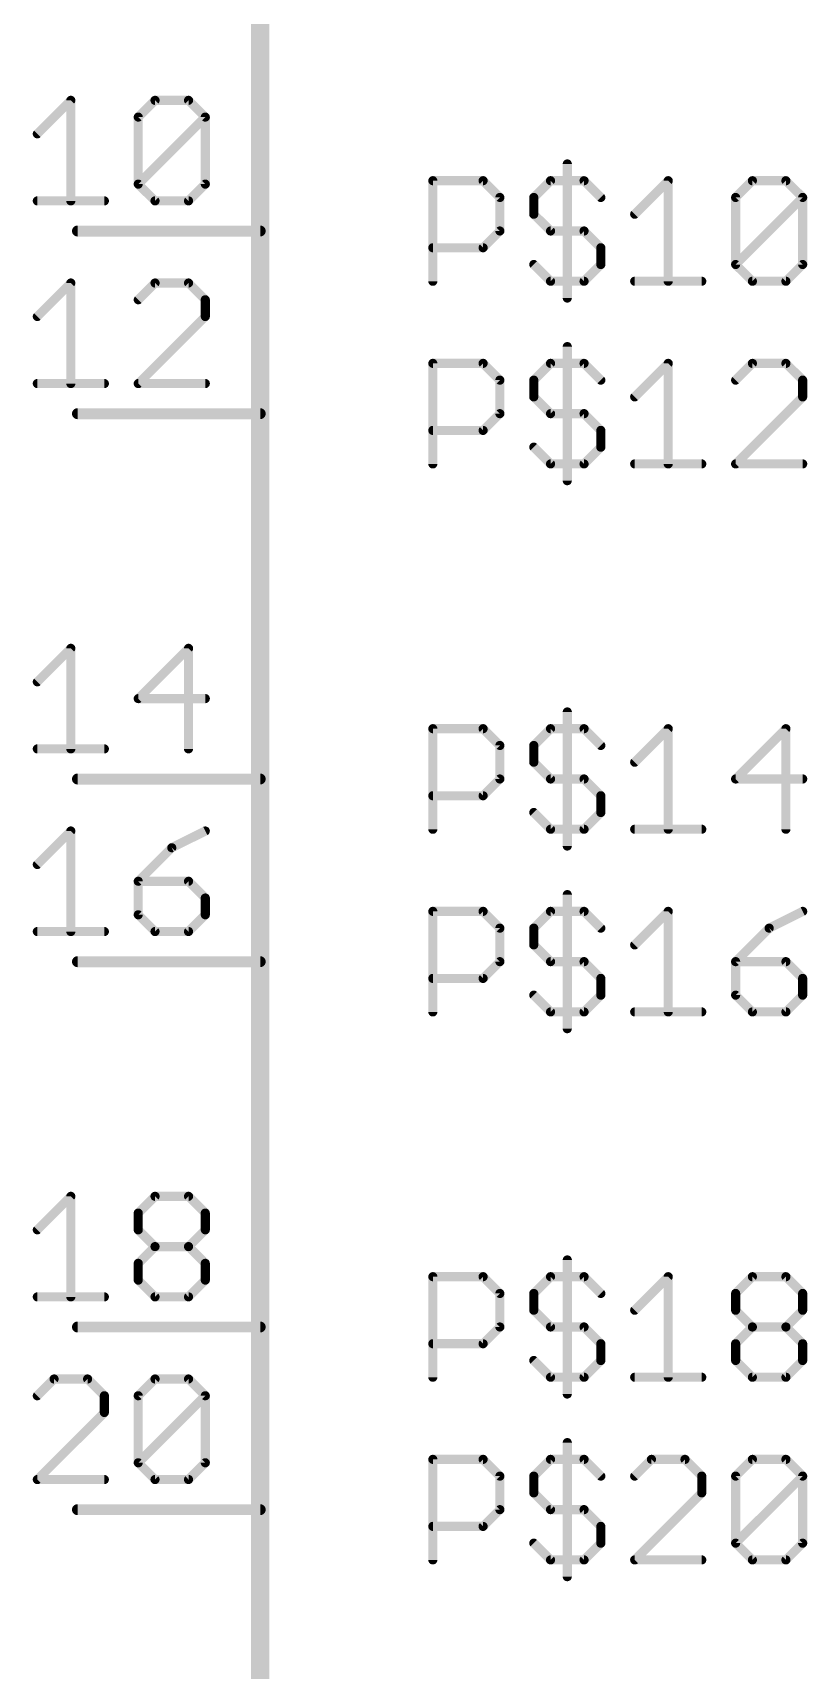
# Model space of a CAD drawing. Extents: x -72 to 265, y -97 to 216.
# Drawn here: x -26.02 to -15.25, y 170.49 to 193.26 of the extents above; entities that cross this region are included whole.
import ezdxf

# ---------------------------------------------------------------- set-up
doc = ezdxf.new("R2010")
doc.units = 0
doc.layers.add('94', color=14, linetype='CONTINUOUS')
doc.layers.add('95', color=251, linetype='CONTINUOUS')

msp = doc.modelspace()

# ---------------------------------------------------------------- linework, layer by layer
at = {"layer": '94'}
for points, const_width in [([(-22.86, 210.82), (-22.86, 132.08)], 0.254), ([(-25.4, 190.5), (-22.86, 190.5)], 0.1524), ([(-25.4, 187.96), (-22.86, 187.96)], 0.1524), ([(-25.4, 182.88), (-22.86, 182.88)], 0.1524), ([(-25.4, 180.34), (-22.86, 180.34)], 0.1524), ([(-25.4, 175.26), (-22.86, 175.26)], 0.1524), ([(-25.4, 172.72), (-22.86, 172.72)], 0.1524)]:
    msp.add_lwpolyline(points, dxfattribs=dict(at, const_width=const_width))
at = {"layer": '94', "const_width": 0.0762}
for points in [[(-25.4, 190.5381, 1), (-25.4, 190.4619)], [(-22.86, 190.4619, 1), (-22.86, 190.5381)], [(-25.4, 187.9981, 1), (-25.4, 187.9219)], [(-22.86, 187.9219, 1), (-22.86, 187.9981)], [(-25.4, 182.9181, 1), (-25.4, 182.8419)], [(-22.86, 182.8419, 1), (-22.86, 182.9181)], [(-25.4, 180.3781, 1), (-25.4, 180.3019)], [(-22.86, 180.3019, 1), (-22.86, 180.3781)], [(-25.4, 175.2981, 1), (-25.4, 175.2219)], [(-22.86, 175.2219, 1), (-22.86, 175.2981)], [(-25.4, 172.7581, 1), (-25.4, 172.6819)], [(-22.86, 172.6819, 1), (-22.86, 172.7581)]]:
    msp.add_lwpolyline(points, format="xyb", dxfattribs=at)
at = {"layer": '95', "const_width": 0.127}
for points in [[(-25.9587, 191.8512), (-25.4926, 192.3173)], [(-25.4926, 192.3173), (-25.4926, 190.9191)], [(-24.5554, 192.0843), (-24.3223, 192.3173)], [(-24.3223, 192.3173), (-23.8563, 192.3173)], [(-23.8563, 192.3173), (-23.6233, 192.0843)], [(-24.5554, 191.1521), (-24.5554, 192.0843)], [(-24.5554, 191.1521), (-23.6233, 192.0843)], [(-23.6233, 192.0843), (-23.6233, 191.1521)], [(-18.5904, 191.4327), (-18.5904, 189.5685)], [(-24.3223, 190.9191), (-24.5554, 191.1521)], [(-23.6233, 191.1521), (-23.8563, 190.9191)], [(-20.4597, 189.8015), (-20.4597, 191.1997)], [(-20.4597, 191.1997), (-19.7606, 191.1997)], [(-19.7606, 191.1997), (-19.5276, 190.9667)], [(-19.0564, 190.9667), (-18.8234, 191.1997)], [(-18.8234, 191.1997), (-18.3573, 191.1997)], [(-18.3573, 191.1997), (-18.1243, 190.9667)], [(-17.6531, 190.7336), (-17.1871, 191.1997)], [(-17.1871, 191.1997), (-17.1871, 189.8015)], [(-16.2499, 190.9667), (-16.0168, 191.1997)], [(-16.0168, 191.1997), (-15.5508, 191.1997)], [(-15.5508, 191.1997), (-15.3177, 190.9667)], [(-25.9587, 190.9191), (-25.0265, 190.9191)], [(-23.8563, 190.9191), (-24.3223, 190.9191)], [(-19.5276, 190.9667), (-19.5276, 190.5006)], [(-19.0564, 190.7336), (-19.0564, 190.9667)], [(-16.2499, 190.0345), (-16.2499, 190.9667)], [(-16.2499, 190.0345), (-15.3177, 190.9667)], [(-15.3177, 190.9667), (-15.3177, 190.0345)], [(-18.8234, 190.5006), (-19.0564, 190.7336)], [(-19.5276, 190.5006), (-19.7606, 190.2676)], [(-18.3573, 190.5006), (-18.8234, 190.5006)], [(-18.1243, 190.2676), (-18.3573, 190.5006)], [(-19.7606, 190.2676), (-20.4597, 190.2676)], [(-18.1243, 190.0345), (-18.1243, 190.2676)], [(-19.0564, 190.0345), (-18.8234, 189.8015)], [(-18.3573, 189.8015), (-18.1243, 190.0345)], [(-16.0168, 189.8015), (-16.2499, 190.0345)], [(-15.3177, 190.0345), (-15.5508, 189.8015)], [(-25.9587, 189.3112), (-25.4926, 189.7773)], [(-25.4926, 189.7773), (-25.4926, 188.3791)], [(-24.3223, 189.7773), (-24.5554, 189.5443)], [(-23.8563, 189.7773), (-24.3223, 189.7773)], [(-23.6233, 189.5443), (-23.8563, 189.7773)], [(-18.8234, 189.8015), (-18.3573, 189.8015)], [(-17.6531, 189.8015), (-16.721, 189.8015)], [(-15.5508, 189.8015), (-16.0168, 189.8015)], [(-23.6233, 189.3112), (-23.6233, 189.5443)], [(-24.5554, 188.3791), (-23.6233, 189.3112)], [(-18.5904, 188.8927), (-18.5904, 187.0285)], [(-20.4597, 187.2615), (-20.4597, 188.6597)], [(-20.4597, 188.6597), (-19.7606, 188.6597)], [(-19.7606, 188.6597), (-19.5276, 188.4267)], [(-19.0564, 188.4267), (-18.8234, 188.6597)], [(-18.8234, 188.6597), (-18.3573, 188.6597)], [(-18.3573, 188.6597), (-18.1243, 188.4267)], [(-17.6531, 188.1936), (-17.1871, 188.6597)], [(-17.1871, 188.6597), (-17.1871, 187.2615)], [(-16.0168, 188.6597), (-16.2499, 188.4267)], [(-15.5508, 188.6597), (-16.0168, 188.6597)], [(-15.3177, 188.4267), (-15.5508, 188.6597)], [(-25.9587, 188.3791), (-25.0265, 188.3791)], [(-23.6233, 188.3791), (-24.5554, 188.3791)], [(-19.5276, 188.4267), (-19.5276, 187.9606)], [(-19.0564, 188.1936), (-19.0564, 188.4267)], [(-15.3177, 188.1936), (-15.3177, 188.4267)], [(-18.8234, 187.9606), (-19.0564, 188.1936)], [(-16.2499, 187.2615), (-15.3177, 188.1936)], [(-19.5276, 187.9606), (-19.7606, 187.7276)], [(-18.3573, 187.9606), (-18.8234, 187.9606)], [(-18.1243, 187.7276), (-18.3573, 187.9606)], [(-19.7606, 187.7276), (-20.4597, 187.7276)], [(-18.1243, 187.4945), (-18.1243, 187.7276)], [(-19.0564, 187.4945), (-18.8234, 187.2615)], [(-18.3573, 187.2615), (-18.1243, 187.4945)], [(-18.8234, 187.2615), (-18.3573, 187.2615)], [(-17.6531, 187.2615), (-16.721, 187.2615)], [(-15.3177, 187.2615), (-16.2499, 187.2615)], [(-25.9587, 184.2312), (-25.4926, 184.6973)], [(-25.4926, 184.6973), (-25.4926, 183.2991)], [(-23.8563, 184.6973), (-24.5554, 183.9982)], [(-23.8563, 183.2991), (-23.8563, 184.6973)], [(-24.5554, 183.9982), (-23.6233, 183.9982)], [(-18.5904, 183.8127), (-18.5904, 181.9485)], [(-20.4597, 182.1815), (-20.4597, 183.5797)], [(-20.4597, 183.5797), (-19.7606, 183.5797)], [(-19.7606, 183.5797), (-19.5276, 183.3467)], [(-19.0564, 183.3467), (-18.8234, 183.5797)], [(-18.8234, 183.5797), (-18.3573, 183.5797)], [(-18.3573, 183.5797), (-18.1243, 183.3467)], [(-17.6531, 183.1136), (-17.1871, 183.5797)], [(-17.1871, 183.5797), (-17.1871, 182.1815)], [(-15.5508, 183.5797), (-16.2499, 182.8806)], [(-15.5508, 182.1815), (-15.5508, 183.5797)], [(-25.9587, 183.2991), (-25.0265, 183.2991)], [(-19.5276, 183.3467), (-19.5276, 182.8806)], [(-19.0564, 183.1136), (-19.0564, 183.3467)], [(-18.8234, 182.8806), (-19.0564, 183.1136)], [(-19.5276, 182.8806), (-19.7606, 182.6476)], [(-18.3573, 182.8806), (-18.8234, 182.8806)], [(-18.1243, 182.6476), (-18.3573, 182.8806)], [(-16.2499, 182.8806), (-15.3177, 182.8806)], [(-19.7606, 182.6476), (-20.4597, 182.6476)], [(-18.1243, 182.4145), (-18.1243, 182.6476)], [(-19.0564, 182.4145), (-18.8234, 182.1815)], [(-18.3573, 182.1815), (-18.1243, 182.4145)], [(-25.9587, 181.6912), (-25.4926, 182.1573)], [(-25.4926, 182.1573), (-25.4926, 180.7591)], [(-23.6233, 182.1573), (-24.0893, 181.9243)], [(-18.8234, 182.1815), (-18.3573, 182.1815)], [(-17.6531, 182.1815), (-16.721, 182.1815)], [(-24.0893, 181.9243), (-24.5554, 181.4582)], [(-24.5554, 181.4582), (-24.5554, 180.9921)], [(-23.8563, 181.4582), (-24.5554, 181.4582)], [(-23.6233, 181.2252), (-23.8563, 181.4582)], [(-23.6233, 180.9921), (-23.6233, 181.2252)], [(-18.5904, 181.2727), (-18.5904, 179.4085)], [(-24.5554, 180.9921), (-24.3223, 180.7591)], [(-23.8563, 180.7591), (-23.6233, 180.9921)], [(-20.4597, 179.6415), (-20.4597, 181.0397)], [(-20.4597, 181.0397), (-19.7606, 181.0397)], [(-19.7606, 181.0397), (-19.5276, 180.8067)], [(-19.0564, 180.8067), (-18.8234, 181.0397)], [(-18.8234, 181.0397), (-18.3573, 181.0397)], [(-18.3573, 181.0397), (-18.1243, 180.8067)], [(-17.6531, 180.5736), (-17.1871, 181.0397)], [(-17.1871, 181.0397), (-17.1871, 179.6415)], [(-15.3177, 181.0397), (-15.7838, 180.8067)], [(-25.9587, 180.7591), (-25.0265, 180.7591)], [(-24.3223, 180.7591), (-23.8563, 180.7591)], [(-19.5276, 180.8067), (-19.5276, 180.3406)], [(-19.0564, 180.5736), (-19.0564, 180.8067)], [(-15.7838, 180.8067), (-16.2499, 180.3406)], [(-18.8234, 180.3406), (-19.0564, 180.5736)], [(-19.5276, 180.3406), (-19.7606, 180.1076)], [(-18.3573, 180.3406), (-18.8234, 180.3406)], [(-18.1243, 180.1076), (-18.3573, 180.3406)], [(-16.2499, 180.3406), (-16.2499, 179.8745)], [(-15.5508, 180.3406), (-16.2499, 180.3406)], [(-15.3177, 180.1076), (-15.5508, 180.3406)], [(-19.7606, 180.1076), (-20.4597, 180.1076)], [(-18.1243, 179.8745), (-18.1243, 180.1076)], [(-15.3177, 179.8745), (-15.3177, 180.1076)], [(-19.0564, 179.8745), (-18.8234, 179.6415)], [(-18.3573, 179.6415), (-18.1243, 179.8745)], [(-16.2499, 179.8745), (-16.0168, 179.6415)], [(-15.5508, 179.6415), (-15.3177, 179.8745)], [(-18.8234, 179.6415), (-18.3573, 179.6415)], [(-17.6531, 179.6415), (-16.721, 179.6415)], [(-16.0168, 179.6415), (-15.5508, 179.6415)], [(-25.9587, 176.6112), (-25.4926, 177.0773)], [(-25.4926, 177.0773), (-25.4926, 175.6791)], [(-24.5554, 176.8443), (-24.3223, 177.0773)], [(-24.3223, 177.0773), (-23.8563, 177.0773)], [(-23.8563, 177.0773), (-23.6233, 176.8443)], [(-24.5554, 176.6112), (-24.5554, 176.8443)], [(-23.6233, 176.8443), (-23.6233, 176.6112)], [(-24.3223, 176.3782), (-24.5554, 176.6112)], [(-23.6233, 176.6112), (-23.8563, 176.3782)], [(-24.5554, 176.1452), (-24.3223, 176.3782)], [(-24.3223, 176.3782), (-23.8563, 176.3782)], [(-23.8563, 176.3782), (-23.6233, 176.1452)], [(-18.5904, 176.1927), (-18.5904, 174.3285)], [(-24.5554, 175.9121), (-24.5554, 176.1452)], [(-23.6233, 176.1452), (-23.6233, 175.9121)], [(-20.4597, 174.5615), (-20.4597, 175.9597)], [(-20.4597, 175.9597), (-19.7606, 175.9597)], [(-19.7606, 175.9597), (-19.5276, 175.7267)], [(-19.0564, 175.7267), (-18.8234, 175.9597)], [(-18.8234, 175.9597), (-18.3573, 175.9597)], [(-18.3573, 175.9597), (-18.1243, 175.7267)], [(-17.6531, 175.4936), (-17.1871, 175.9597)], [(-17.1871, 175.9597), (-17.1871, 174.5615)], [(-16.2499, 175.7267), (-16.0168, 175.9597)], [(-16.0168, 175.9597), (-15.5508, 175.9597)], [(-15.5508, 175.9597), (-15.3177, 175.7267)], [(-24.3223, 175.6791), (-24.5554, 175.9121)], [(-23.6233, 175.9121), (-23.8563, 175.6791)], [(-19.5276, 175.7267), (-19.5276, 175.2606)], [(-19.0564, 175.4936), (-19.0564, 175.7267)], [(-16.2499, 175.4936), (-16.2499, 175.7267)], [(-15.3177, 175.7267), (-15.3177, 175.4936)], [(-25.9587, 175.6791), (-25.0265, 175.6791)], [(-23.8563, 175.6791), (-24.3223, 175.6791)], [(-18.8234, 175.2606), (-19.0564, 175.4936)], [(-16.0168, 175.2606), (-16.2499, 175.4936)], [(-15.3177, 175.4936), (-15.5508, 175.2606)], [(-19.5276, 175.2606), (-19.7606, 175.0276)], [(-18.3573, 175.2606), (-18.8234, 175.2606)], [(-18.1243, 175.0276), (-18.3573, 175.2606)], [(-16.2499, 175.0276), (-16.0168, 175.2606)], [(-16.0168, 175.2606), (-15.5508, 175.2606)], [(-15.5508, 175.2606), (-15.3177, 175.0276)], [(-19.7606, 175.0276), (-20.4597, 175.0276)], [(-18.1243, 174.7945), (-18.1243, 175.0276)], [(-16.2499, 174.7945), (-16.2499, 175.0276)], [(-15.3177, 175.0276), (-15.3177, 174.7945)], [(-19.0564, 174.7945), (-18.8234, 174.5615)], [(-18.3573, 174.5615), (-18.1243, 174.7945)], [(-16.0168, 174.5615), (-16.2499, 174.7945)], [(-15.3177, 174.7945), (-15.5508, 174.5615)], [(-25.7256, 174.5373), (-25.9587, 174.3043)], [(-25.2596, 174.5373), (-25.7256, 174.5373)], [(-25.0265, 174.3043), (-25.2596, 174.5373)], [(-24.5554, 174.3043), (-24.3223, 174.5373)], [(-24.3223, 174.5373), (-23.8563, 174.5373)], [(-23.8563, 174.5373), (-23.6233, 174.3043)], [(-18.8234, 174.5615), (-18.3573, 174.5615)], [(-17.6531, 174.5615), (-16.721, 174.5615)], [(-15.5508, 174.5615), (-16.0168, 174.5615)], [(-25.0265, 174.0712), (-25.0265, 174.3043)], [(-24.5554, 173.3721), (-24.5554, 174.3043)], [(-24.5554, 173.3721), (-23.6233, 174.3043)], [(-23.6233, 174.3043), (-23.6233, 173.3721)], [(-25.9587, 173.1391), (-25.0265, 174.0712)], [(-18.5904, 173.6527), (-18.5904, 171.7885)], [(-24.3223, 173.1391), (-24.5554, 173.3721)], [(-23.6233, 173.3721), (-23.8563, 173.1391)], [(-20.4597, 172.0215), (-20.4597, 173.4197)], [(-20.4597, 173.4197), (-19.7606, 173.4197)], [(-19.7606, 173.4197), (-19.5276, 173.1867)], [(-19.0564, 173.1867), (-18.8234, 173.4197)], [(-18.8234, 173.4197), (-18.3573, 173.4197)], [(-18.3573, 173.4197), (-18.1243, 173.1867)], [(-17.4201, 173.4197), (-17.6531, 173.1867)], [(-16.954, 173.4197), (-17.4201, 173.4197)], [(-16.721, 173.1867), (-16.954, 173.4197)], [(-16.2499, 173.1867), (-16.0168, 173.4197)], [(-16.0168, 173.4197), (-15.5508, 173.4197)], [(-15.5508, 173.4197), (-15.3177, 173.1867)], [(-25.0265, 173.1391), (-25.9587, 173.1391)], [(-23.8563, 173.1391), (-24.3223, 173.1391)], [(-19.5276, 173.1867), (-19.5276, 172.7206)], [(-19.0564, 172.9536), (-19.0564, 173.1867)], [(-16.721, 172.9536), (-16.721, 173.1867)], [(-16.2499, 172.2545), (-16.2499, 173.1867)], [(-16.2499, 172.2545), (-15.3177, 173.1867)], [(-15.3177, 173.1867), (-15.3177, 172.2545)], [(-18.8234, 172.7206), (-19.0564, 172.9536)], [(-17.6531, 172.0215), (-16.721, 172.9536)], [(-19.5276, 172.7206), (-19.7606, 172.4876)], [(-18.3573, 172.7206), (-18.8234, 172.7206)], [(-18.1243, 172.4876), (-18.3573, 172.7206)], [(-19.7606, 172.4876), (-20.4597, 172.4876)], [(-18.1243, 172.2545), (-18.1243, 172.4876)], [(-19.0564, 172.2545), (-18.8234, 172.0215)], [(-18.3573, 172.0215), (-18.1243, 172.2545)], [(-16.0168, 172.0215), (-16.2499, 172.2545)], [(-15.3177, 172.2545), (-15.5508, 172.0215)], [(-18.8234, 172.0215), (-18.3573, 172.0215)], [(-16.721, 172.0215), (-17.6531, 172.0215)], [(-15.5508, 172.0215), (-16.0168, 172.0215)]]:
    msp.add_lwpolyline(points, dxfattribs=at)
at = {"layer": '95', "const_width": 0.0635}
for points in [[(-25.4608, 192.3173, 1), (-25.5243, 192.3173)], [(-25.4701, 192.2948, 1), (-25.515, 192.3397)], [(-24.3223, 192.349, 1), (-24.3223, 192.2855)], [(-24.2999, 192.2948, 1), (-24.3448, 192.3397)], [(-23.8338, 192.3397, 1), (-23.8787, 192.2948)], [(-23.8563, 192.2855, 1), (-23.8563, 192.349)], [(-24.5236, 192.0843, 1), (-24.5871, 192.0843)], [(-24.5778, 192.1067, 1), (-24.5329, 192.0618)], [(-23.5915, 192.0843, 1), (-23.655, 192.0843)], [(-23.6008, 192.0618, 1), (-23.6457, 192.1067)], [(-23.6457, 192.0618, 1), (-23.6008, 192.1067)], [(-25.9811, 191.8737, 1), (-25.9362, 191.8288)], [(-18.5586, 191.4327, 1), (-18.6221, 191.4327)], [(-24.5329, 191.1746, 1), (-24.5778, 191.1297)], [(-24.5778, 191.1746, 1), (-24.5329, 191.1297)], [(-24.5871, 191.1521, 1), (-24.5236, 191.1521)], [(-23.655, 191.1521, 1), (-23.5915, 191.1521)], [(-23.6008, 191.1297, 1), (-23.6457, 191.1746)], [(-20.428, 191.1997, 1), (-20.4915, 191.1997)], [(-20.4597, 191.2314, 1), (-20.4597, 191.1679)], [(-19.7382, 191.2221, 1), (-19.7831, 191.1772)], [(-19.7606, 191.1679, 1), (-19.7606, 191.2314)], [(-18.8234, 191.2314, 1), (-18.8234, 191.1679)], [(-18.8009, 191.1772, 1), (-18.8458, 191.2221)], [(-18.3349, 191.2221, 1), (-18.3798, 191.1772)], [(-18.3573, 191.1679, 1), (-18.3573, 191.2314)], [(-17.1553, 191.1997, 1), (-17.2188, 191.1997)], [(-17.1646, 191.1772, 1), (-17.2095, 191.2221)], [(-16.0168, 191.2314, 1), (-16.0168, 191.1679)], [(-15.9944, 191.1772, 1), (-16.0393, 191.2221)], [(-15.5283, 191.2221, 1), (-15.5732, 191.1772)], [(-15.5508, 191.1679, 1), (-15.5508, 191.2314)], [(-25.9587, 190.9509, 1), (-25.9587, 190.8874)], [(-25.5243, 190.9191, 1), (-25.4608, 190.9191)], [(-25.0265, 190.8874, 1), (-25.0265, 190.9509)], [(-24.3223, 190.9509, 1), (-24.3223, 190.8874)], [(-24.3448, 190.8966, 1), (-24.2999, 190.9416)], [(-23.8787, 190.9416, 1), (-23.8338, 190.8966)], [(-23.8563, 190.8874, 1), (-23.8563, 190.9509)], [(-19.4958, 190.9667, 1), (-19.5593, 190.9667)], [(-19.55, 190.9442, 1), (-19.5051, 190.9891)], [(-19.0247, 190.9667, 1), (-19.0882, 190.9667)], [(-19.0789, 190.9891, 1), (-19.034, 190.9442)], [(-18.1467, 190.9442, 1), (-18.1018, 190.9891)], [(-16.2181, 190.9667, 1), (-16.2816, 190.9667)], [(-16.2723, 190.9891, 1), (-16.2274, 190.9442)], [(-15.286, 190.9667, 1), (-15.3495, 190.9667)], [(-15.2953, 190.9442, 1), (-15.3402, 190.9891)], [(-15.3402, 190.9442, 1), (-15.2953, 190.9891)], [(-19.034, 190.7561, 1), (-19.0789, 190.7112)], [(-19.0882, 190.7336, 1), (-19.0247, 190.7336)], [(-17.6756, 190.7561, 1), (-17.6307, 190.7112)], [(-19.5593, 190.5006, 1), (-19.4958, 190.5006)], [(-19.5051, 190.4781, 1), (-19.55, 190.523)], [(-18.8234, 190.5323, 1), (-18.8234, 190.4688)], [(-18.8458, 190.4781, 1), (-18.8009, 190.523)], [(-18.3349, 190.523, 1), (-18.3798, 190.4781)], [(-18.3573, 190.4688, 1), (-18.3573, 190.5323)], [(-20.4597, 190.2993, 1), (-20.4597, 190.2358)], [(-19.7831, 190.29, 1), (-19.7382, 190.2451)], [(-19.7606, 190.2358, 1), (-19.7606, 190.2993)], [(-18.0925, 190.2676, 1), (-18.156, 190.2676)], [(-18.1467, 190.2451, 1), (-18.1018, 190.29)], [(-19.034, 190.057, 1), (-19.0789, 190.0121)], [(-18.156, 190.0345, 1), (-18.0925, 190.0345)], [(-18.1018, 190.0121, 1), (-18.1467, 190.057)], [(-16.2816, 190.0345, 1), (-16.2181, 190.0345)], [(-16.2274, 190.057, 1), (-16.2723, 190.0121)], [(-16.2723, 190.057, 1), (-16.2274, 190.0121)], [(-15.3495, 190.0345, 1), (-15.286, 190.0345)], [(-15.2953, 190.0121, 1), (-15.3402, 190.057)], [(-25.4608, 189.7773, 1), (-25.5243, 189.7773)], [(-25.4701, 189.7548, 1), (-25.515, 189.7997)], [(-24.3223, 189.809, 1), (-24.3223, 189.7455)], [(-24.2999, 189.7548, 1), (-24.3448, 189.7997)], [(-23.8338, 189.7997, 1), (-23.8787, 189.7548)], [(-23.8563, 189.7455, 1), (-23.8563, 189.809)], [(-20.4915, 189.8015, 1), (-20.428, 189.8015)], [(-18.8234, 189.8332, 1), (-18.8234, 189.7698)], [(-18.8458, 189.779, 1), (-18.8009, 189.824)], [(-18.3798, 189.824, 1), (-18.3349, 189.779)], [(-18.3573, 189.7698, 1), (-18.3573, 189.8332)], [(-17.6531, 189.8332, 1), (-17.6531, 189.7698)], [(-17.2188, 189.8015, 1), (-17.1553, 189.8015)], [(-16.721, 189.7698, 1), (-16.721, 189.8332)], [(-16.0168, 189.8332, 1), (-16.0168, 189.7698)], [(-16.0393, 189.779, 1), (-15.9944, 189.824)], [(-15.5732, 189.824, 1), (-15.5283, 189.779)], [(-15.5508, 189.7698, 1), (-15.5508, 189.8332)], [(-24.5778, 189.5667, 1), (-24.5329, 189.5218)], [(-23.5915, 189.5443, 1), (-23.655, 189.5443)], [(-23.6457, 189.5218, 1), (-23.6008, 189.5667)], [(-18.6221, 189.5685, 1), (-18.5586, 189.5685)], [(-25.9811, 189.3337, 1), (-25.9362, 189.2888)], [(-23.655, 189.3112, 1), (-23.5915, 189.3112)], [(-23.6008, 189.2888, 1), (-23.6457, 189.3337)], [(-18.5586, 188.8927, 1), (-18.6221, 188.8927)], [(-20.428, 188.6597, 1), (-20.4915, 188.6597)], [(-20.4597, 188.6914, 1), (-20.4597, 188.6279)], [(-19.7382, 188.6821, 1), (-19.7831, 188.6372)], [(-19.7606, 188.6279, 1), (-19.7606, 188.6914)], [(-18.8234, 188.6914, 1), (-18.8234, 188.6279)], [(-18.8009, 188.6372, 1), (-18.8458, 188.6821)], [(-18.3349, 188.6821, 1), (-18.3798, 188.6372)], [(-18.3573, 188.6279, 1), (-18.3573, 188.6914)], [(-17.1553, 188.6597, 1), (-17.2188, 188.6597)], [(-17.1646, 188.6372, 1), (-17.2095, 188.6821)], [(-16.0168, 188.6914, 1), (-16.0168, 188.6279)], [(-15.9944, 188.6372, 1), (-16.0393, 188.6821)], [(-15.5283, 188.6821, 1), (-15.5732, 188.6372)], [(-15.5508, 188.6279, 1), (-15.5508, 188.6914)], [(-25.9587, 188.4109, 1), (-25.9587, 188.3474)], [(-25.5243, 188.3791, 1), (-25.4608, 188.3791)], [(-25.0265, 188.3474, 1), (-25.0265, 188.4109)], [(-24.5554, 188.4109, 1), (-24.5554, 188.3474)], [(-24.5778, 188.4016, 1), (-24.5329, 188.3566)], [(-23.6233, 188.3474, 1), (-23.6233, 188.4109)], [(-19.4958, 188.4267, 1), (-19.5593, 188.4267)], [(-19.55, 188.4042, 1), (-19.5051, 188.4491)], [(-19.0247, 188.4267, 1), (-19.0882, 188.4267)], [(-19.0789, 188.4491, 1), (-19.034, 188.4042)], [(-18.1467, 188.4042, 1), (-18.1018, 188.4491)], [(-16.2723, 188.4491, 1), (-16.2274, 188.4042)], [(-15.286, 188.4267, 1), (-15.3495, 188.4267)], [(-15.3402, 188.4042, 1), (-15.2953, 188.4491)], [(-19.034, 188.2161, 1), (-19.0789, 188.1712)], [(-19.0882, 188.1936, 1), (-19.0247, 188.1936)], [(-17.6756, 188.2161, 1), (-17.6307, 188.1712)], [(-15.3495, 188.1936, 1), (-15.286, 188.1936)], [(-15.2953, 188.1712, 1), (-15.3402, 188.2161)], [(-19.5593, 187.9606, 1), (-19.4958, 187.9606)], [(-19.5051, 187.9381, 1), (-19.55, 187.983)], [(-18.8234, 187.9923, 1), (-18.8234, 187.9288)], [(-18.8458, 187.9381, 1), (-18.8009, 187.983)], [(-18.3349, 187.983, 1), (-18.3798, 187.9381)], [(-18.3573, 187.9288, 1), (-18.3573, 187.9923)], [(-20.4597, 187.7593, 1), (-20.4597, 187.6958)], [(-19.7831, 187.75, 1), (-19.7382, 187.7051)], [(-19.7606, 187.6958, 1), (-19.7606, 187.7593)], [(-18.0925, 187.7276, 1), (-18.156, 187.7276)], [(-18.1467, 187.7051, 1), (-18.1018, 187.75)], [(-19.034, 187.517, 1), (-19.0789, 187.4721)], [(-18.156, 187.4945, 1), (-18.0925, 187.4945)], [(-18.1018, 187.4721, 1), (-18.1467, 187.517)], [(-20.4915, 187.2615, 1), (-20.428, 187.2615)], [(-18.8234, 187.2933, 1), (-18.8234, 187.2298)], [(-18.8458, 187.239, 1), (-18.8009, 187.284)], [(-18.3798, 187.284, 1), (-18.3349, 187.239)], [(-18.3573, 187.2298, 1), (-18.3573, 187.2933)], [(-17.6531, 187.2933, 1), (-17.6531, 187.2298)], [(-17.2188, 187.2615, 1), (-17.1553, 187.2615)], [(-16.721, 187.2298, 1), (-16.721, 187.2933)], [(-16.2499, 187.2933, 1), (-16.2499, 187.2298)], [(-16.2723, 187.284, 1), (-16.2274, 187.239)], [(-15.3177, 187.2298, 1), (-15.3177, 187.2933)], [(-18.6221, 187.0285, 1), (-18.5586, 187.0285)], [(-25.4608, 184.6973, 1), (-25.5243, 184.6973)], [(-25.4701, 184.6748, 1), (-25.515, 184.7197)], [(-23.8245, 184.6973, 1), (-23.888, 184.6973)], [(-23.8338, 184.6748, 1), (-23.8787, 184.7197)], [(-25.9811, 184.2537, 1), (-25.9362, 184.2088)], [(-24.5554, 184.0299, 1), (-24.5554, 183.9664)], [(-24.5778, 184.0206, 1), (-24.5329, 183.9757)], [(-23.6233, 183.9664, 1), (-23.6233, 184.0299)], [(-18.5586, 183.8127, 1), (-18.6221, 183.8127)], [(-20.428, 183.5797, 1), (-20.4915, 183.5797)], [(-20.4597, 183.6114, 1), (-20.4597, 183.5479)], [(-19.7382, 183.6021, 1), (-19.7831, 183.5572)], [(-19.7606, 183.5479, 1), (-19.7606, 183.6114)], [(-18.8234, 183.6114, 1), (-18.8234, 183.5479)], [(-18.8009, 183.5572, 1), (-18.8458, 183.6021)], [(-18.3349, 183.6021, 1), (-18.3798, 183.5572)], [(-18.3573, 183.5479, 1), (-18.3573, 183.6114)], [(-17.1553, 183.5797, 1), (-17.2188, 183.5797)], [(-17.1646, 183.5572, 1), (-17.2095, 183.6021)], [(-15.519, 183.5797, 1), (-15.5825, 183.5797)], [(-15.5283, 183.5572, 1), (-15.5732, 183.6021)], [(-25.9587, 183.3308, 1), (-25.9587, 183.2674)], [(-25.5243, 183.2991, 1), (-25.4608, 183.2991)], [(-25.0265, 183.2674, 1), (-25.0265, 183.3308)], [(-23.888, 183.2991, 1), (-23.8245, 183.2991)], [(-19.4958, 183.3467, 1), (-19.5593, 183.3467)], [(-19.55, 183.3242, 1), (-19.5051, 183.3691)], [(-19.0247, 183.3467, 1), (-19.0882, 183.3467)], [(-19.0789, 183.3691, 1), (-19.034, 183.3242)], [(-18.1467, 183.3242, 1), (-18.1018, 183.3691)], [(-19.034, 183.1361, 1), (-19.0789, 183.0912)], [(-19.0882, 183.1136, 1), (-19.0247, 183.1136)], [(-17.6756, 183.1361, 1), (-17.6307, 183.0912)], [(-19.5593, 182.8806, 1), (-19.4958, 182.8806)], [(-19.5051, 182.8581, 1), (-19.55, 182.903)], [(-18.8234, 182.9123, 1), (-18.8234, 182.8488)], [(-18.8458, 182.8581, 1), (-18.8009, 182.903)], [(-18.3349, 182.903, 1), (-18.3798, 182.8581)], [(-18.3573, 182.8488, 1), (-18.3573, 182.9123)], [(-16.2499, 182.9123, 1), (-16.2499, 182.8488)], [(-16.2723, 182.903, 1), (-16.2274, 182.8581)], [(-15.3177, 182.8488, 1), (-15.3177, 182.9123)], [(-20.4597, 182.6793, 1), (-20.4597, 182.6158)], [(-19.7831, 182.67, 1), (-19.7382, 182.6251)], [(-19.7606, 182.6158, 1), (-19.7606, 182.6793)], [(-18.0925, 182.6476, 1), (-18.156, 182.6476)], [(-18.1467, 182.6251, 1), (-18.1018, 182.67)], [(-19.034, 182.437, 1), (-19.0789, 182.3921)], [(-18.156, 182.4145, 1), (-18.0925, 182.4145)], [(-18.1018, 182.3921, 1), (-18.1467, 182.437)], [(-25.4608, 182.1573, 1), (-25.5243, 182.1573)], [(-25.4701, 182.1348, 1), (-25.515, 182.1797)], [(-23.6091, 182.1289, 1), (-23.6374, 182.1857)], [(-20.4915, 182.1815, 1), (-20.428, 182.1815)], [(-18.8234, 182.2132, 1), (-18.8234, 182.1498)], [(-18.8458, 182.159, 1), (-18.8009, 182.204)], [(-18.3798, 182.204, 1), (-18.3349, 182.159)], [(-18.3573, 182.1498, 1), (-18.3573, 182.2132)], [(-17.6531, 182.2132, 1), (-17.6531, 182.1498)], [(-17.2188, 182.1815, 1), (-17.1553, 182.1815)], [(-16.721, 182.1498, 1), (-16.721, 182.2132)], [(-15.5825, 182.1815, 1), (-15.519, 182.1815)], [(-24.1035, 181.9527, 1), (-24.0751, 181.8959)], [(-24.0669, 181.9018, 1), (-24.1118, 181.9467)], [(-18.6221, 181.9485, 1), (-18.5586, 181.9485)], [(-25.9811, 181.7137, 1), (-25.9362, 181.6688)], [(-24.5554, 181.4899, 1), (-24.5554, 181.4264)], [(-24.5236, 181.4582, 1), (-24.5871, 181.4582)], [(-24.5778, 181.4806, 1), (-24.5329, 181.4357)], [(-23.8338, 181.4806, 1), (-23.8787, 181.4357)], [(-23.8563, 181.4264, 1), (-23.8563, 181.4899)], [(-23.5915, 181.2252, 1), (-23.655, 181.2252)], [(-23.6457, 181.2027, 1), (-23.6008, 181.2476)], [(-18.5586, 181.2727, 1), (-18.6221, 181.2727)], [(-24.5329, 181.0146, 1), (-24.5778, 180.9697)], [(-24.5871, 180.9921, 1), (-24.5236, 180.9921)], [(-23.655, 180.9921, 1), (-23.5915, 180.9921)], [(-23.6008, 180.9697, 1), (-23.6457, 181.0146)], [(-20.428, 181.0397, 1), (-20.4915, 181.0397)], [(-20.4597, 181.0714, 1), (-20.4597, 181.0079)], [(-19.7382, 181.0621, 1), (-19.7831, 181.0172)], [(-19.7606, 181.0079, 1), (-19.7606, 181.0714)], [(-18.8234, 181.0714, 1), (-18.8234, 181.0079)], [(-18.8009, 181.0172, 1), (-18.8458, 181.0621)], [(-18.3349, 181.0621, 1), (-18.3798, 181.0172)], [(-18.3573, 181.0079, 1), (-18.3573, 181.0714)], [(-17.1553, 181.0397, 1), (-17.2188, 181.0397)], [(-17.1646, 181.0172, 1), (-17.2095, 181.0621)], [(-15.3035, 181.0113, 1), (-15.3319, 181.0681)], [(-25.9587, 180.7909, 1), (-25.9587, 180.7274)], [(-25.0265, 180.7274, 1), (-25.0265, 180.7909)], [(-24.3223, 180.7909, 1), (-24.3223, 180.7274)], [(-24.3448, 180.7366, 1), (-24.2999, 180.7816)], [(-23.8787, 180.7816, 1), (-23.8338, 180.7366)], [(-23.8563, 180.7274, 1), (-23.8563, 180.7909)], [(-19.4958, 180.8067, 1), (-19.5593, 180.8067)], [(-19.55, 180.7842, 1), (-19.5051, 180.8291)], [(-19.0247, 180.8067, 1), (-19.0882, 180.8067)], [(-19.0789, 180.8291, 1), (-19.034, 180.7842)], [(-18.1467, 180.7842, 1), (-18.1018, 180.8291)], [(-15.798, 180.8351, 1), (-15.7696, 180.7783)], [(-15.7614, 180.7842, 1), (-15.8063, 180.8291)], [(-25.5243, 180.7591, 1), (-25.4608, 180.7591)], [(-19.034, 180.5961, 1), (-19.0789, 180.5512)], [(-19.0882, 180.5736, 1), (-19.0247, 180.5736)], [(-17.6756, 180.5961, 1), (-17.6307, 180.5512)], [(-19.5593, 180.3406, 1), (-19.4958, 180.3406)], [(-19.5051, 180.3181, 1), (-19.55, 180.363)], [(-18.8234, 180.3723, 1), (-18.8234, 180.3088)], [(-18.8458, 180.3181, 1), (-18.8009, 180.363)], [(-18.3349, 180.363, 1), (-18.3798, 180.3181)], [(-18.3573, 180.3088, 1), (-18.3573, 180.3723)], [(-16.2181, 180.3406, 1), (-16.2816, 180.3406)], [(-16.2499, 180.3723, 1), (-16.2499, 180.3088)], [(-16.2723, 180.363, 1), (-16.2274, 180.3181)], [(-15.5283, 180.363, 1), (-15.5732, 180.3181)], [(-15.5508, 180.3088, 1), (-15.5508, 180.3723)], [(-20.4597, 180.1393, 1), (-20.4597, 180.0758)], [(-19.7831, 180.13, 1), (-19.7382, 180.0851)], [(-19.7606, 180.0758, 1), (-19.7606, 180.1393)], [(-18.0925, 180.1076, 1), (-18.156, 180.1076)], [(-18.1467, 180.0851, 1), (-18.1018, 180.13)], [(-15.286, 180.1076, 1), (-15.3495, 180.1076)], [(-15.3402, 180.0851, 1), (-15.2953, 180.13)], [(-19.034, 179.897, 1), (-19.0789, 179.8521)], [(-18.156, 179.8745, 1), (-18.0925, 179.8745)], [(-18.1018, 179.8521, 1), (-18.1467, 179.897)], [(-16.2816, 179.8745, 1), (-16.2181, 179.8745)], [(-16.2274, 179.897, 1), (-16.2723, 179.8521)], [(-15.3495, 179.8745, 1), (-15.286, 179.8745)], [(-15.2953, 179.8521, 1), (-15.3402, 179.897)], [(-20.4915, 179.6415, 1), (-20.428, 179.6415)], [(-18.8234, 179.6732, 1), (-18.8234, 179.6098)], [(-18.8458, 179.619, 1), (-18.8009, 179.664)], [(-18.3798, 179.664, 1), (-18.3349, 179.619)], [(-18.3573, 179.6098, 1), (-18.3573, 179.6732)], [(-17.6531, 179.6732, 1), (-17.6531, 179.6098)], [(-17.2188, 179.6415, 1), (-17.1553, 179.6415)], [(-16.721, 179.6098, 1), (-16.721, 179.6732)], [(-16.0168, 179.6732, 1), (-16.0168, 179.6098)], [(-16.0393, 179.619, 1), (-15.9944, 179.664)], [(-15.5732, 179.664, 1), (-15.5283, 179.619)], [(-15.5508, 179.6098, 1), (-15.5508, 179.6732)], [(-18.6221, 179.4085, 1), (-18.5586, 179.4085)], [(-25.4608, 177.0773, 1), (-25.5243, 177.0773)], [(-25.4701, 177.0548, 1), (-25.515, 177.0997)], [(-24.3223, 177.109, 1), (-24.3223, 177.0455)], [(-24.2999, 177.0548, 1), (-24.3448, 177.0997)], [(-23.8338, 177.0997, 1), (-23.8787, 177.0548)], [(-23.8563, 177.0455, 1), (-23.8563, 177.109)], [(-24.5236, 176.8443, 1), (-24.5871, 176.8443)], [(-24.5778, 176.8667, 1), (-24.5329, 176.8218)], [(-23.5915, 176.8443, 1), (-23.655, 176.8443)], [(-23.6457, 176.8218, 1), (-23.6008, 176.8667)], [(-25.9811, 176.6337, 1), (-25.9362, 176.5888)], [(-24.5329, 176.6337, 1), (-24.5778, 176.5888)], [(-24.5871, 176.6112, 1), (-24.5236, 176.6112)], [(-23.655, 176.6112, 1), (-23.5915, 176.6112)], [(-23.6008, 176.5888, 1), (-23.6457, 176.6337)], [(-24.3223, 176.4099, 1), (-24.3223, 176.3464)], [(-24.2999, 176.3557, 1), (-24.3448, 176.4006)], [(-24.3448, 176.3557, 1), (-24.2999, 176.4006)], [(-23.8338, 176.4006, 1), (-23.8787, 176.3557)], [(-23.8787, 176.4006, 1), (-23.8338, 176.3557)], [(-23.8563, 176.3464, 1), (-23.8563, 176.4099)], [(-18.5586, 176.1927, 1), (-18.6221, 176.1927)], [(-24.5236, 176.1452, 1), (-24.5871, 176.1452)], [(-24.5778, 176.1676, 1), (-24.5329, 176.1227)], [(-23.5915, 176.1452, 1), (-23.655, 176.1452)], [(-23.6457, 176.1227, 1), (-23.6008, 176.1676)], [(-20.428, 175.9597, 1), (-20.4915, 175.9597)], [(-20.4597, 175.9914, 1), (-20.4597, 175.9279)], [(-19.7382, 175.9821, 1), (-19.7831, 175.9372)], [(-19.7606, 175.9279, 1), (-19.7606, 175.9914)], [(-18.8234, 175.9914, 1), (-18.8234, 175.9279)], [(-18.8009, 175.9372, 1), (-18.8458, 175.9821)], [(-18.3349, 175.9821, 1), (-18.3798, 175.9372)], [(-18.3573, 175.9279, 1), (-18.3573, 175.9914)], [(-17.1553, 175.9597, 1), (-17.2188, 175.9597)], [(-17.1646, 175.9372, 1), (-17.2095, 175.9821)], [(-16.0168, 175.9914, 1), (-16.0168, 175.9279)], [(-15.9944, 175.9372, 1), (-16.0393, 175.9821)], [(-15.5283, 175.9821, 1), (-15.5732, 175.9372)], [(-15.5508, 175.9279, 1), (-15.5508, 175.9914)], [(-24.5329, 175.9346, 1), (-24.5778, 175.8897)], [(-24.5871, 175.9121, 1), (-24.5236, 175.9121)], [(-23.655, 175.9121, 1), (-23.5915, 175.9121)], [(-23.6008, 175.8897, 1), (-23.6457, 175.9346)], [(-19.4958, 175.7267, 1), (-19.5593, 175.7267)], [(-19.0247, 175.7267, 1), (-19.0882, 175.7267)], [(-16.2181, 175.7267, 1), (-16.2816, 175.7267)], [(-15.286, 175.7267, 1), (-15.3495, 175.7267)], [(-25.9587, 175.7108, 1), (-25.9587, 175.6474)], [(-25.5243, 175.6791, 1), (-25.4608, 175.6791)], [(-25.0265, 175.6474, 1), (-25.0265, 175.7108)], [(-24.3223, 175.7108, 1), (-24.3223, 175.6474)], [(-24.3448, 175.6566, 1), (-24.2999, 175.7016)], [(-23.8787, 175.7016, 1), (-23.8338, 175.6566)], [(-23.8563, 175.6474, 1), (-23.8563, 175.7108)], [(-19.55, 175.7042, 1), (-19.5051, 175.7491)], [(-19.0789, 175.7491, 1), (-19.034, 175.7042)], [(-19.034, 175.5161, 1), (-19.0789, 175.4712)], [(-18.1467, 175.7042, 1), (-18.1018, 175.7491)], [(-16.2723, 175.7491, 1), (-16.2274, 175.7042)], [(-16.2274, 175.5161, 1), (-16.2723, 175.4712)], [(-15.2953, 175.4712, 1), (-15.3402, 175.5161)], [(-15.3402, 175.7042, 1), (-15.2953, 175.7491)], [(-19.0882, 175.4936, 1), (-19.0247, 175.4936)], [(-17.6756, 175.5161, 1), (-17.6307, 175.4712)], [(-16.2816, 175.4936, 1), (-16.2181, 175.4936)], [(-15.3495, 175.4936, 1), (-15.286, 175.4936)], [(-19.5593, 175.2606, 1), (-19.4958, 175.2606)], [(-19.5051, 175.2381, 1), (-19.55, 175.283)], [(-18.8234, 175.2923, 1), (-18.8234, 175.2288)], [(-18.8458, 175.2381, 1), (-18.8009, 175.283)], [(-18.3349, 175.283, 1), (-18.3798, 175.2381)], [(-18.3573, 175.2288, 1), (-18.3573, 175.2923)], [(-16.0168, 175.2923, 1), (-16.0168, 175.2288)], [(-15.9944, 175.2381, 1), (-16.0393, 175.283)], [(-16.0393, 175.2381, 1), (-15.9944, 175.283)], [(-15.5283, 175.283, 1), (-15.5732, 175.2381)], [(-15.5732, 175.283, 1), (-15.5283, 175.2381)], [(-15.5508, 175.2288, 1), (-15.5508, 175.2923)], [(-20.4597, 175.0593, 1), (-20.4597, 174.9958)], [(-19.7831, 175.05, 1), (-19.7382, 175.0051)], [(-19.7606, 174.9958, 1), (-19.7606, 175.0593)], [(-18.0925, 175.0276, 1), (-18.156, 175.0276)], [(-18.1467, 175.0051, 1), (-18.1018, 175.05)], [(-16.2181, 175.0276, 1), (-16.2816, 175.0276)], [(-16.2723, 175.05, 1), (-16.2274, 175.0051)], [(-15.286, 175.0276, 1), (-15.3495, 175.0276)], [(-15.3402, 175.0051, 1), (-15.2953, 175.05)], [(-19.034, 174.817, 1), (-19.0789, 174.7721)], [(-18.156, 174.7945, 1), (-18.0925, 174.7945)], [(-18.1018, 174.7721, 1), (-18.1467, 174.817)], [(-16.2816, 174.7945, 1), (-16.2181, 174.7945)], [(-16.2274, 174.817, 1), (-16.2723, 174.7721)], [(-15.3495, 174.7945, 1), (-15.286, 174.7945)], [(-15.2953, 174.7721, 1), (-15.3402, 174.817)], [(-25.7256, 174.569, 1), (-25.7256, 174.5055)], [(-25.7032, 174.5148, 1), (-25.7481, 174.5597)], [(-25.2371, 174.5597, 1), (-25.282, 174.5148)], [(-25.2596, 174.5055, 1), (-25.2596, 174.569)], [(-24.3223, 174.569, 1), (-24.3223, 174.5055)], [(-24.2999, 174.5148, 1), (-24.3448, 174.5597)], [(-23.8338, 174.5597, 1), (-23.8787, 174.5148)], [(-23.8563, 174.5055, 1), (-23.8563, 174.569)], [(-20.4915, 174.5615, 1), (-20.428, 174.5615)], [(-18.8234, 174.5932, 1), (-18.8234, 174.5298)], [(-18.8458, 174.539, 1), (-18.8009, 174.584)], [(-18.3798, 174.584, 1), (-18.3349, 174.539)], [(-18.3573, 174.5298, 1), (-18.3573, 174.5932)], [(-17.6531, 174.5932, 1), (-17.6531, 174.5298)], [(-17.2188, 174.5615, 1), (-17.1553, 174.5615)], [(-16.721, 174.5298, 1), (-16.721, 174.5932)], [(-16.0168, 174.5932, 1), (-16.0168, 174.5298)], [(-16.0393, 174.539, 1), (-15.9944, 174.584)], [(-15.5732, 174.584, 1), (-15.5283, 174.539)], [(-15.5508, 174.5298, 1), (-15.5508, 174.5932)], [(-25.9811, 174.3267, 1), (-25.9362, 174.2818)], [(-24.9948, 174.3043, 1), (-25.0583, 174.3043)], [(-25.049, 174.2818, 1), (-25.0041, 174.3267)], [(-24.5236, 174.3043, 1), (-24.5871, 174.3043)], [(-24.5778, 174.3267, 1), (-24.5329, 174.2818)], [(-23.5915, 174.3043, 1), (-23.655, 174.3043)], [(-23.6008, 174.2818, 1), (-23.6457, 174.3267)], [(-23.6457, 174.2818, 1), (-23.6008, 174.3267)], [(-18.6221, 174.3285, 1), (-18.5586, 174.3285)], [(-25.0583, 174.0712, 1), (-24.9948, 174.0712)], [(-25.0041, 174.0488, 1), (-25.049, 174.0937)], [(-18.5586, 173.6527, 1), (-18.6221, 173.6527)], [(-24.5329, 173.3946, 1), (-24.5778, 173.3497)], [(-24.5778, 173.3946, 1), (-24.5329, 173.3497)], [(-24.5871, 173.3721, 1), (-24.5236, 173.3721)], [(-23.655, 173.3721, 1), (-23.5915, 173.3721)], [(-23.6008, 173.3497, 1), (-23.6457, 173.3946)], [(-20.428, 173.4197, 1), (-20.4915, 173.4197)], [(-20.4597, 173.4514, 1), (-20.4597, 173.3879)], [(-19.7382, 173.4421, 1), (-19.7831, 173.3972)], [(-19.7606, 173.3879, 1), (-19.7606, 173.4514)], [(-18.8234, 173.4514, 1), (-18.8234, 173.3879)], [(-18.8009, 173.3972, 1), (-18.8458, 173.4421)], [(-18.3349, 173.4421, 1), (-18.3798, 173.3972)], [(-18.3573, 173.3879, 1), (-18.3573, 173.4514)], [(-17.4201, 173.4514, 1), (-17.4201, 173.3879)], [(-17.3977, 173.3972, 1), (-17.4426, 173.4421)], [(-16.9316, 173.4421, 1), (-16.9765, 173.3972)], [(-16.954, 173.3879, 1), (-16.954, 173.4514)], [(-16.0168, 173.4514, 1), (-16.0168, 173.3879)], [(-15.9944, 173.3972, 1), (-16.0393, 173.4421)], [(-15.5283, 173.4421, 1), (-15.5732, 173.3972)], [(-15.5508, 173.3879, 1), (-15.5508, 173.4514)], [(-25.9587, 173.1709, 1), (-25.9587, 173.1074)], [(-25.9811, 173.1616, 1), (-25.9362, 173.1166)], [(-25.0265, 173.1074, 1), (-25.0265, 173.1709)], [(-24.3223, 173.1709, 1), (-24.3223, 173.1074)], [(-24.3448, 173.1166, 1), (-24.2999, 173.1616)], [(-23.8787, 173.1616, 1), (-23.8338, 173.1166)], [(-23.8563, 173.1074, 1), (-23.8563, 173.1709)], [(-19.4958, 173.1867, 1), (-19.5593, 173.1867)], [(-19.55, 173.1642, 1), (-19.5051, 173.2091)], [(-19.0247, 173.1867, 1), (-19.0882, 173.1867)], [(-19.0789, 173.2091, 1), (-19.034, 173.1642)], [(-18.1467, 173.1642, 1), (-18.1018, 173.2091)], [(-17.6756, 173.2091, 1), (-17.6307, 173.1642)], [(-16.6893, 173.1867, 1), (-16.7528, 173.1867)], [(-16.7435, 173.1642, 1), (-16.6986, 173.2091)], [(-16.2181, 173.1867, 1), (-16.2816, 173.1867)], [(-16.2723, 173.2091, 1), (-16.2274, 173.1642)], [(-15.286, 173.1867, 1), (-15.3495, 173.1867)], [(-15.3402, 173.1642, 1), (-15.2953, 173.2091)], [(-15.2953, 173.1642, 1), (-15.3402, 173.2091)], [(-19.034, 172.9761, 1), (-19.0789, 172.9312)], [(-19.0882, 172.9536, 1), (-19.0247, 172.9536)], [(-16.7528, 172.9536, 1), (-16.6893, 172.9536)], [(-16.6986, 172.9312, 1), (-16.7435, 172.9761)], [(-19.5593, 172.7206, 1), (-19.4958, 172.7206)], [(-19.5051, 172.6981, 1), (-19.55, 172.743)], [(-18.8234, 172.7523, 1), (-18.8234, 172.6888)], [(-18.8458, 172.6981, 1), (-18.8009, 172.743)], [(-18.3349, 172.743, 1), (-18.3798, 172.6981)], [(-18.3573, 172.6888, 1), (-18.3573, 172.7523)], [(-20.4597, 172.5193, 1), (-20.4597, 172.4558)], [(-19.7831, 172.51, 1), (-19.7382, 172.4651)], [(-19.7606, 172.4558, 1), (-19.7606, 172.5193)], [(-18.0925, 172.4876, 1), (-18.156, 172.4876)], [(-18.1467, 172.4651, 1), (-18.1018, 172.51)], [(-19.034, 172.277, 1), (-19.0789, 172.2321)], [(-18.156, 172.2545, 1), (-18.0925, 172.2545)], [(-18.1018, 172.2321, 1), (-18.1467, 172.277)], [(-16.2816, 172.2545, 1), (-16.2181, 172.2545)], [(-16.2274, 172.277, 1), (-16.2723, 172.2321)], [(-16.2723, 172.277, 1), (-16.2274, 172.2321)], [(-15.3495, 172.2545, 1), (-15.286, 172.2545)], [(-15.2953, 172.2321, 1), (-15.3402, 172.277)], [(-20.4915, 172.0215, 1), (-20.428, 172.0215)], [(-18.8234, 172.0532, 1), (-18.8234, 171.9898)], [(-18.8458, 171.999, 1), (-18.8009, 172.044)], [(-18.3798, 172.044, 1), (-18.3349, 171.999)], [(-18.3573, 171.9898, 1), (-18.3573, 172.0532)], [(-17.6756, 172.044, 1), (-17.6307, 171.999)], [(-17.6531, 172.0532, 1), (-17.6531, 171.9898)], [(-16.721, 171.9898, 1), (-16.721, 172.0532)], [(-16.0168, 172.0532, 1), (-16.0168, 171.9898)], [(-16.0393, 171.999, 1), (-15.9944, 172.044)], [(-15.5732, 172.044, 1), (-15.5283, 171.999)], [(-15.5508, 171.9898, 1), (-15.5508, 172.0532)], [(-18.6221, 171.7885, 1), (-18.5586, 171.7885)]]:
    msp.add_lwpolyline(points, format="xyb", dxfattribs=at)

doc.saveas('drawing.dxf')
